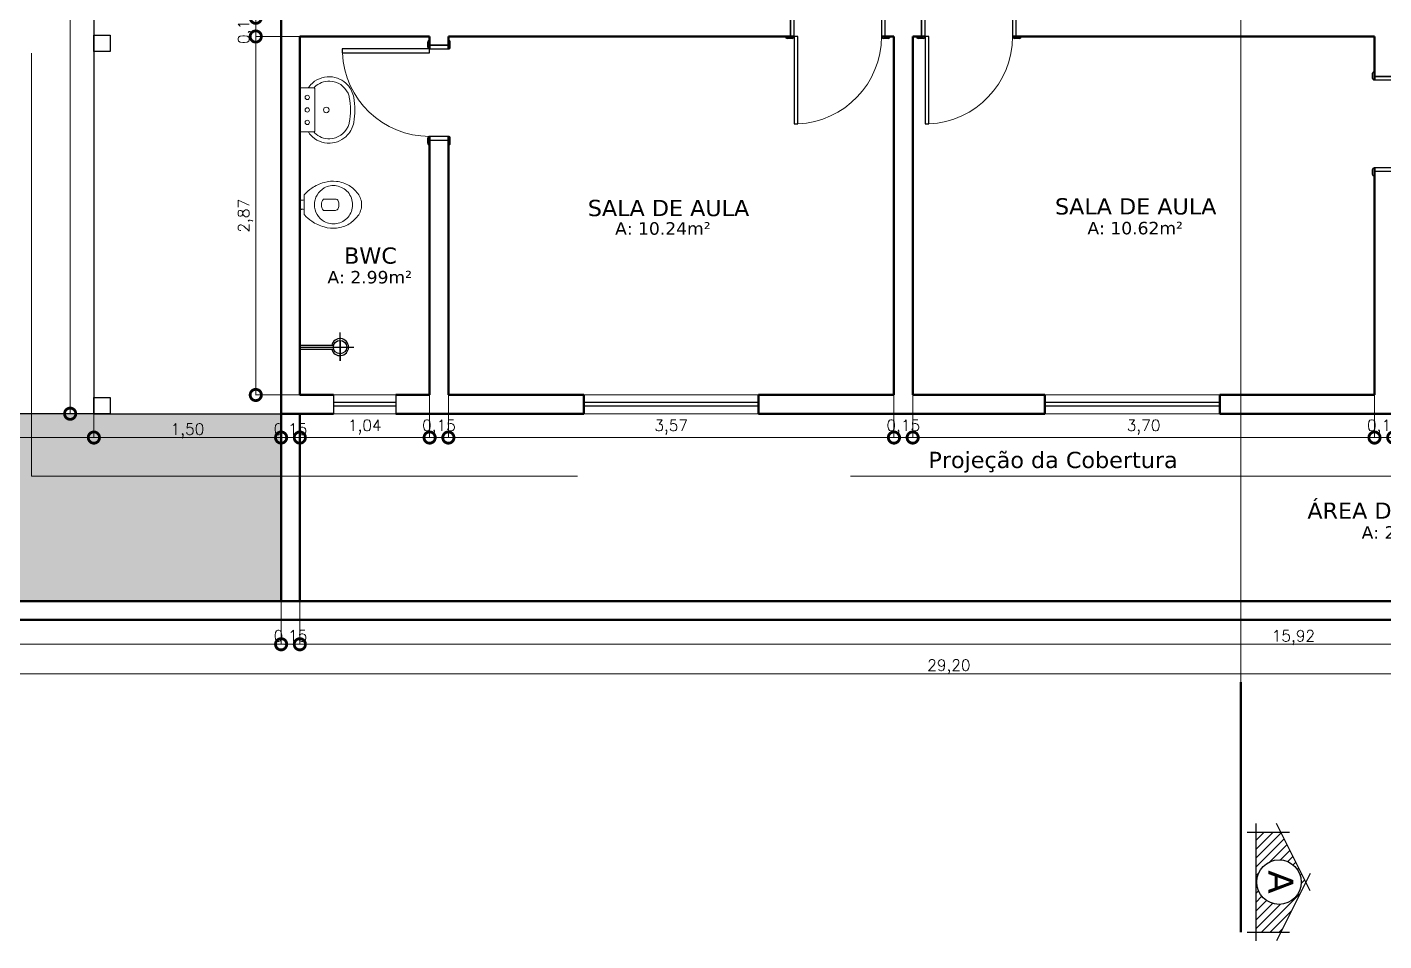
# Model space of a CAD drawing. Header units: millimetres. Extents: x 43 to 162, y -12 to 70.
# Drawn here: x 83.22 to 94.09, y 37.41 to 44.72 of the extents above; entities that cross this region are included whole.
import ezdxf

# ---------------------------------------------------------------- set-up
doc = ezdxf.new("R2010")
doc.units = ezdxf.units.MM
doc.header["$LTSCALE"] = 35
doc.header["$MEASUREMENT"] = 0
doc.header["$PDMODE"] = 35
doc.linetypes.add('C5', pattern=[60, 50, -5, 0, -5])
doc.linetypes.add('HIDDEN2', pattern=[0.1875, 0.125, -0.0625])
for name, color, linetype, lineweight in [('ALVENARIA', 7, 'Continuous', 50), ('cotas', 1, 'Continuous', 9), ('ESQ. FINA', 11, 'Continuous', 15), ('ESQ. GROSSA', 152, 'Continuous', 30), ('LAYOUT', 8, 'Continuous', 15), ('LINHA DE CORTE 01', 3, 'Continuous', 50), ('LINHA DE CORTE 02', 3, 'C5', 13), ('PROJEÇÃO', 165, 'HIDDEN2', 18)]:
    doc.layers.add(name, color=color, linetype=linetype, lineweight=lineweight)
for name, color, linetype in [('DESNÍVEL', 251, 'Continuous'), ('detalhes', 41, 'Continuous'), ('HACHURA 01', 8, 'Continuous'), ('IND. CORTE', 2, 'Continuous'), ('TEXTO', 172, 'Continuous')]:
    doc.layers.add(name, color=color, linetype=linetype)
doc.styles.add('COTAS', font='romans.shx')
doc.styles.add('TEXTO ARQ', font='verdana.ttf')
doc.dimstyles.new('1 50', dxfattribs={"dimtxt": 0.09, "dimasz": 0.18, "dimexe": 0.0005, "dimexo": 0.001, "dimgap": 0.0006, "dimtad": 1, "dimzin": 0, "dimtxsty": 'COTAS', "dimblk": 'DOTSMALL', "dimcen": 0.003, "dimdle": 0.0003, "dimclrd": 256, "dimclre": 256, "dimclrt": 256, "dimazin": 0, "dimtfac": 1, "dimtix": 1, "dimtmove": 0, "dimatfit": 3, "dimldrblk": 'DOTSMALL', "dimfxl": 1, "dimtolj": 1, "dimtzin": 0, "dimlwd": -1, "dimlwe": -1, "dimarcsym": 0})

# ---------------------------------------------------------------- blocks, each defined once
blk = doc.blocks.new('_DotSmall')
at = {"color": 0, "const_width": 0.5}
blk.add_lwpolyline([(-0.0625, 0, 1), (0.0625, 0, 1)], format="xyb", close=True, dxfattribs=at)
blk = doc.blocks.new('*D79')
at = {"layer": 'cotas'}
for p in [(85.405, 41.625), (86.445, 41.435)]:
    blk.add_line(p, (85.405, 41.435), dxfattribs=at)
at = {"layer": 'Defpoints', "color": 0}
for p in [(86.445, 41.776), (85.405, 41.626), (85.405, 41.435)]:
    blk.add_point(p, dxfattribs=at)
at = {"layer": 'cotas', "xscale": 0.18, "yscale": 0.18, "zscale": 0.18, "rotation": 180}
blk.add_blockref('_DotSmall', (85.405, 41.435), dxfattribs=at)
at = {"layer": 'cotas', "xscale": 0.18, "yscale": 0.18, "zscale": 0.18}
blk.add_blockref('_DotSmall', (86.445, 41.435), dxfattribs=at)
at = {"layer": 'cotas', "insert": (85.925, 41.519), "char_height": 0.09, "attachment_point": 5, "style": 'COTAS'}
blk.add_mtext('\\A1;1,04', dxfattribs=at)
blk = doc.blocks.new('*D78')
at = {"layer": 'cotas'}
for p, q in [((86.445, 41.775), (86.445, 41.435)), ((86.445, 41.435), (86.265, 41.435)), ((86.595, 41.435), (86.445, 41.435)), ((86.595, 41.435), (86.775, 41.435))]:
    blk.add_line(p, q, dxfattribs=at)
at = {"layer": 'Defpoints', "color": 0}
for p in [(86.445, 41.776), (86.595, 41.776), (86.445, 41.435)]:
    blk.add_point(p, dxfattribs=at)
at = {"layer": 'cotas', "xscale": 0.18, "yscale": 0.18, "zscale": 0.18}
blk.add_blockref('_DotSmall', (86.445, 41.435), dxfattribs=at)
at = {"layer": 'cotas', "xscale": 0.18, "yscale": 0.18, "zscale": 0.18, "rotation": 180}
blk.add_blockref('_DotSmall', (86.595, 41.435), dxfattribs=at)
at = {"layer": 'cotas', "insert": (86.52, 41.519), "char_height": 0.09, "attachment_point": 5, "style": 'COTAS'}
blk.add_mtext('\\A1;0,15', dxfattribs=at)
blk = doc.blocks.new('*D77')
at = {"layer": 'cotas'}
for p in [(86.595, 41.775), (90.165, 41.435)]:
    blk.add_line(p, (86.595, 41.435), dxfattribs=at)
at = {"layer": 'Defpoints', "color": 0}
for p in [(86.595, 41.776), (90.165, 41.776), (86.595, 41.435)]:
    blk.add_point(p, dxfattribs=at)
at = {"layer": 'cotas', "xscale": 0.18, "yscale": 0.18, "zscale": 0.18, "rotation": 180}
blk.add_blockref('_DotSmall', (86.595, 41.435), dxfattribs=at)
at = {"layer": 'cotas', "xscale": 0.18, "yscale": 0.18, "zscale": 0.18}
blk.add_blockref('_DotSmall', (90.165, 41.435), dxfattribs=at)
at = {"layer": 'cotas', "insert": (88.38, 41.519), "char_height": 0.09, "attachment_point": 5, "style": 'COTAS'}
blk.add_mtext('\\A1;3,57', dxfattribs=at)
blk = doc.blocks.new('*D76')
at = {"layer": 'cotas'}
for p, q in [((90.165, 41.775), (90.165, 41.435)), ((90.165, 41.435), (89.985, 41.435)), ((90.315, 41.435), (90.165, 41.435)), ((90.315, 41.435), (90.495, 41.435))]:
    blk.add_line(p, q, dxfattribs=at)
at = {"layer": 'Defpoints', "color": 0}
for p in [(90.165, 41.776), (90.315, 41.776), (90.165, 41.435)]:
    blk.add_point(p, dxfattribs=at)
at = {"layer": 'cotas', "xscale": 0.18, "yscale": 0.18, "zscale": 0.18}
blk.add_blockref('_DotSmall', (90.165, 41.435), dxfattribs=at)
at = {"layer": 'cotas', "xscale": 0.18, "yscale": 0.18, "zscale": 0.18, "rotation": 180}
blk.add_blockref('_DotSmall', (90.315, 41.435), dxfattribs=at)
at = {"layer": 'cotas', "insert": (90.24, 41.519), "char_height": 0.09, "attachment_point": 5, "style": 'COTAS'}
blk.add_mtext('\\A1;0,15', dxfattribs=at)
blk = doc.blocks.new('*D75')
at = {"layer": 'cotas'}
for p in [(90.315, 41.775), (94.015, 41.435)]:
    blk.add_line(p, (90.315, 41.435), dxfattribs=at)
at = {"layer": 'Defpoints', "color": 0}
for p in [(90.315, 41.776), (94.015, 41.776), (90.315, 41.435)]:
    blk.add_point(p, dxfattribs=at)
at = {"layer": 'cotas', "xscale": 0.18, "yscale": 0.18, "zscale": 0.18, "rotation": 180}
blk.add_blockref('_DotSmall', (90.315, 41.435), dxfattribs=at)
at = {"layer": 'cotas', "xscale": 0.18, "yscale": 0.18, "zscale": 0.18}
blk.add_blockref('_DotSmall', (94.015, 41.435), dxfattribs=at)
at = {"layer": 'cotas', "insert": (92.165, 41.519), "char_height": 0.09, "attachment_point": 5, "style": 'COTAS'}
blk.add_mtext('\\A1;3,70', dxfattribs=at)
blk = doc.blocks.new('*D74')
at = {"layer": 'cotas'}
for p, q in [((94.015, 41.775), (94.015, 41.435)), ((94.015, 41.435), (93.835, 41.435)), ((94.165, 41.435), (94.015, 41.435)), ((94.165, 41.435), (94.345, 41.435))]:
    blk.add_line(p, q, dxfattribs=at)
at = {"layer": 'Defpoints', "color": 0}
for p in [(94.015, 41.776), (94.165, 41.776), (94.015, 41.435)]:
    blk.add_point(p, dxfattribs=at)
at = {"layer": 'cotas', "xscale": 0.18, "yscale": 0.18, "zscale": 0.18}
blk.add_blockref('_DotSmall', (94.015, 41.435), dxfattribs=at)
at = {"layer": 'cotas', "xscale": 0.18, "yscale": 0.18, "zscale": 0.18, "rotation": 180}
blk.add_blockref('_DotSmall', (94.165, 41.435), dxfattribs=at)
at = {"layer": 'cotas', "insert": (94.09, 41.519), "char_height": 0.09, "attachment_point": 5, "style": 'COTAS'}
blk.add_mtext('\\A1;0,15', dxfattribs=at)
blk = doc.blocks.new('*D67')
at = {"layer": 'cotas'}
for p, q in [((85.052, 44.646), (85.052, 41.775)), ((85.404, 41.776), (85.052, 41.776))]:
    blk.add_line(p, q, dxfattribs=at)
at = {"layer": 'Defpoints', "color": 0}
for p in [(85.405, 44.646), (85.052, 41.776), (85.405, 41.776)]:
    blk.add_point(p, dxfattribs=at)
at = {"layer": 'cotas', "xscale": 0.18, "yscale": 0.18, "zscale": 0.18}
for p, rotation in [((85.052, 44.646), 90), ((85.052, 41.776), 270)]:
    blk.add_blockref('_DotSmall', p, dxfattribs=dict(at, rotation=rotation))
at = {"layer": 'cotas', "insert": (84.969, 43.211), "char_height": 0.09, "attachment_point": 5, "rotation": 90, "style": 'COTAS'}
blk.add_mtext('\\A1;2,87', dxfattribs=at)
blk = doc.blocks.new('*D66')
at = {"layer": 'cotas'}
for p, q in [((85.052, 44.796), (85.052, 44.976)), ((85.052, 44.796), (85.052, 44.646)), ((85.404, 44.646), (85.052, 44.646)), ((85.052, 44.646), (85.052, 44.466))]:
    blk.add_line(p, q, dxfattribs=at)
at = {"layer": 'Defpoints', "color": 0}
for p in [(85.405, 44.796), (85.052, 44.646), (85.405, 44.646)]:
    blk.add_point(p, dxfattribs=at)
at = {"layer": 'cotas', "xscale": 0.18, "yscale": 0.18, "zscale": 0.18}
for p, rotation in [((85.052, 44.796), 270), ((85.052, 44.646), 90)]:
    blk.add_blockref('_DotSmall', p, dxfattribs=dict(at, rotation=rotation))
at = {"layer": 'cotas', "insert": (84.969, 44.721), "char_height": 0.09, "attachment_point": 5, "rotation": 90, "style": 'COTAS'}
blk.add_mtext('\\A1;0,15', dxfattribs=at)
blk = doc.blocks.new('INDICAÇÃO DE CORTE')
at = {"layer": 'IND. CORTE', "lineweight": 13}
h = blk.add_hatch(dxfattribs=at)
h.set_pattern_fill('ANSI31', color=1, scale=0.4, style=0)
h.set_pattern_definition([(45, (-1.930136, -23.513026), (-0.03535534, 0.03535534), [])])
h.paths.add_polyline_path([(-0.12, 0), (-0.32, 0), (-0.52, -0.4), (-0.32, -0.8), (-0.12, -0.8)])
h.paths.add_polyline_path([(-0.484, -0.4, -1), (-0.128, -0.4, -1)], flags=16)
at = {"layer": 'IND. CORTE', "ltscale": 0.5}
for points in [[(-0.555, -0.47), (-0.285, 0.07)], [(-0.05, 0), (-0.39, 0)], [(-0.12, -0.87), (-0.12, 0.07)], [(-0.555, -0.33), (-0.285, -0.87)], [(-0.05, -0.8), (-0.39, -0.8)]]:
    blk.add_lwpolyline(points, dxfattribs=at)
at = {"layer": 'IND. CORTE'}
blk.add_circle((-0.306, -0.4), 0.178, dxfattribs=at)
at = {"layer": 'LINHA DE CORTE 01'}
blk.add_line((0, 0), (0, -2), dxfattribs=at)
blk = doc.blocks.new('PORTA 70')
at = {"layer": 'ESQ. FINA'}
blk.add_arc((-0.03, 0.15), 0.7, 92.4563, 180, dxfattribs=at)
at = {"layer": 'ESQ. GROSSA'}
for p, q in [((-0.03, 0.85), (-0.06, 0.85)), ((-0.06, 0.85), (-0.06, 0.15)), ((-0.03, 0.15), (-0.03, 0.85)), ((-0.8, 0.15), (-0.8, 0.15)), ((-0.8, 0.15), (-0.8, 0.15)), ((-0.73, 0.15), (-0.8, 0.15)), ((-0.785, 0.165), (-0.745, 0.165)), ((-0.73, 0.15), (-0.76, 0.15)), ((-0.76, 0.15), (-0.76, 0)), ((-0.73, 0.15), (-0.73, 0.15)), ((-0.73, 0), (-0.73, 0.15)), ((-0.06, 0.15), (-0.03, 0.15)), ((0.04, 0.15), (-0.03, 0.15)), ((0, 0.15), (-0.03, 0.15)), ((-0.03, 0.15), (-0.03, 0.15)), ((-0.03, 0.15), (-0.03, 0)), ((-0.015, 0.165), (0.025, 0.165)), ((0, 0), (0, 0.15)), ((0.04, 0.15), (0.04, 0.15)), ((-0.8, 0, 0), (-0.8, 0, 0)), ((-0.8, 0, 0), (-0.8, 0, 0)), ((-0.73, 0, 0), (-0.8, 0, 0)), ((-0.76, 0), (-0.73, 0)), ((-0.73, 0, 0), (-0.73, 0, 0)), ((0.04, 0, 0), (-0.03, 0, 0)), ((-0.03, 0, 0), (-0.03, 0, 0)), ((-0.03, 0), (0, 0)), ((0.04, 0, 0), (0.04, 0, 0)), ((-0.785, -0.015, 0), (-0.745, -0.015, 0)), ((-0.015, -0.015, 0), (0.025, -0.015, 0))]:
    blk.add_line(p, q, dxfattribs=at)
for points in [[(-0.76, 0.15), (-0.76, 0)], [(0, 0.15), (0, 0)]]:
    blk.add_lwpolyline(points, dxfattribs=at)
for centre, start, end in [((-0.785, 0.15), 90, 180), ((-0.745, 0.15), 0, 90), ((-0.015, 0.15), 90, 180), ((0.025, 0.15), 0, 90), ((-0.785, 0, 0), 180, 270), ((-0.745, 0, 0), 270, 0), ((-0.015, 0, 0), 180, 270), ((0.025, 0, 0), 270, 0)]:
    blk.add_arc(centre, 0.015, start, end, dxfattribs=at)
blk = doc.blocks.new('BACIA SANITÁRIA')
at = {"layer": 'LAYOUT'}
blk.add_line((0.044, -0.035), (-0.044, -0.035), dxfattribs=at)
at = {"layer": 'LAYOUT', "color": 0, "linetype": 'ByBlock'}
blk.add_lwpolyline([(-0.044, -0.035), (-0.069, -0.035), (-0.074, -0.035, 0.207706), (-0.082, -0.038, 0.059368), (-0.132, -0.095, 0.082654), (-0.178, -0.195, 0.104255), (-0.187, -0.295, 0.107708), (-0.153, -0.395, 0.088187), (-0.09, -0.465, 0.163426), (0, -0.495, 0.163426), (0.09, -0.465, 0.088187), (0.153, -0.395, 0.107708), (0.187, -0.295, 0.104255), (0.178, -0.195, 0.082654), (0.132, -0.095, 0.059368), (0.082, -0.038, 0.207706), (0.074, -0.035), (0.069, -0.035), (0.044, -0.035, -0.380199), (0.036, -0.027), (0.036, -0.016, -0.087349), (0.037, -0.012, 0.172037), (0.037, -0.003, 0.102747), (0.036, -0.001, 0.167994), (0.032, 0), (0, 0), (-0.032, 0, 0.167994), (-0.036, -0.001, 0.102747), (-0.037, -0.003, 0.172037), (-0.037, -0.012, -0.087349), (-0.036, -0.016), (-0.036, -0.027, -0.380199)], format="xyb", close=True, dxfattribs=at)
at = {"layer": 'LAYOUT'}
for points in [[(0, -0.117, -0.268395), (0.134, -0.195, -0.179674), (0.151, -0.295, -0.170707), (0.1, -0.386, -0.179561), (0, -0.423, -0.179561), (-0.1, -0.386, -0.170707), (-0.151, -0.295, -0.179674), (-0.134, -0.195, -0.268395)], [(-0.03, -0.308, 0.183333), (0.03, -0.308, 0.302776), (0.045, -0.285), (0.045, -0.189, 0.370787), (-0.045, -0.189), (-0.045, -0.285, 0.302776)]]:
    blk.add_lwpolyline(points, format="xyb", close=True, dxfattribs=at)
blk = doc.blocks.new('LAVATÓRIO')
at = {"layer": 'LAYOUT', "color": 0, "linetype": 'ByBlock'}
blk.add_lwpolyline([(0, -0.442, 0.04132), (0.1, -0.432, 0.145409), (0.2, -0.383, 0.199774), (0.266, -0.242, 0.221727), (0.2, -0.086, 0.030322), (0.181, -0.071, -0.26912), (0.176, -0.062), (0.176, -0.006, 0.421633), (0.17, 0), (0, 0), (-0.17, 0, 0.421633), (-0.176, -0.006), (-0.176, -0.062, -0.26912), (-0.181, -0.071, 0.030322), (-0.2, -0.086, 0.221727), (-0.266, -0.242, 0.199774), (-0.2, -0.383, 0.145409), (-0.1, -0.432, 0.04132)], format="xyb", close=True, dxfattribs=at)
at = {"layer": 'LAYOUT'}
for points in [[(-0.176, -0.062), (-0.176, -0.114, 0.201129), (-0.174, -0.118)], [(0.176, -0.062), (0.176, -0.114, -0.201129), (0.174, -0.118)], [(-0.001, -0.407, 0.044854), (0.102, -0.396, 0.050905), (0.133, -0.386, 0.282775), (0.231, -0.241, 0.207155), (0.183, -0.118, 0.051416), (0.182, -0.117, 0.326244), (0.174, -0.118, -0.201129), (0.17, -0.121), (0, -0.121), (-0.17, -0.121, -0.201129), (-0.174, -0.118, 0.326244), (-0.182, -0.117, 0.051416), (-0.183, -0.118, 0.207155), (-0.231, -0.241, 0.282775), (-0.133, -0.386, 0.050905), (-0.102, -0.396, 0.044854), (0.001, -0.407)]]:
    blk.add_lwpolyline(points, format="xyb", dxfattribs=at)
for centre, radius in [((-0.1, -0.06), 0.0175), ((0, -0.06), 0.0175), ((0.1, -0.06), 0.0175), ((0, -0.212), 0.0225)]:
    blk.add_circle(centre, radius, dxfattribs=at)
blk = doc.blocks.new('*D98')
at = {"layer": 'cotas'}
for p, q in [((85.255, 41.624), (85.255, 41.435)), ((85.405, 41.624), (85.405, 41.435)), ((85.255, 41.435), (85.075, 41.435)), ((85.405, 41.435), (85.255, 41.435)), ((85.405, 41.435), (85.585, 41.435))]:
    blk.add_line(p, q, dxfattribs=at)
at = {"layer": 'Defpoints', "color": 0}
for p in [(85.255, 41.625), (85.405, 41.625), (85.255, 41.435)]:
    blk.add_point(p, dxfattribs=at)
at = {"layer": 'cotas', "xscale": 0.18, "yscale": 0.18, "zscale": 0.18}
blk.add_blockref('_DotSmall', (85.255, 41.435), dxfattribs=at)
at = {"layer": 'cotas', "xscale": 0.18, "yscale": 0.18, "zscale": 0.18, "rotation": 180}
blk.add_blockref('_DotSmall', (85.405, 41.435), dxfattribs=at)
at = {"layer": 'cotas', "insert": (85.33, 41.489), "char_height": 0.09, "attachment_point": 5, "style": 'COTAS'}
blk.add_mtext('\\A1;0,15', dxfattribs=at)
blk = doc.blocks.new('*D105')
at = {"layer": 'cotas'}
for p, q in [((83.755, 41.625), (83.755, 41.435)), ((85.255, 41.625), (85.255, 41.435)), ((85.255, 41.435), (83.755, 41.435))]:
    blk.add_line(p, q, dxfattribs=at)
at = {"layer": 'Defpoints', "color": 0}
for p in [(83.755, 41.626), (85.255, 41.626), (83.755, 41.435)]:
    blk.add_point(p, dxfattribs=at)
at = {"layer": 'cotas', "xscale": 0.18, "yscale": 0.18, "zscale": 0.18, "rotation": 180}
blk.add_blockref('_DotSmall', (83.755, 41.435), dxfattribs=at)
at = {"layer": 'cotas', "xscale": 0.18, "yscale": 0.18, "zscale": 0.18}
blk.add_blockref('_DotSmall', (85.255, 41.435), dxfattribs=at)
at = {"layer": 'cotas', "insert": (84.505, 41.489), "char_height": 0.09, "attachment_point": 5, "style": 'COTAS'}
blk.add_mtext('\\A1;1,50', dxfattribs=at)
blk = doc.blocks.new('*D106')
at = {"layer": 'cotas'}
for p, q in [((83.755, 41.625), (83.755, 41.435)), ((78.605, 41.434), (78.605, 41.435)), ((83.755, 41.435), (78.605, 41.435))]:
    blk.add_line(p, q, dxfattribs=at)
at = {"layer": 'Defpoints', "color": 0}
for p in [(83.755, 41.626), (78.605, 41.435), (78.605, 41.435)]:
    blk.add_point(p, dxfattribs=at)
at = {"layer": 'cotas', "xscale": 0.18, "yscale": 0.18, "zscale": 0.18, "rotation": 180}
blk.add_blockref('_DotSmall', (78.605, 41.435), dxfattribs=at)
at = {"layer": 'cotas', "xscale": 0.18, "yscale": 0.18, "zscale": 0.18}
blk.add_blockref('_DotSmall', (83.755, 41.435), dxfattribs=at)
at = {"layer": 'cotas', "insert": (81.18, 41.489), "char_height": 0.09, "attachment_point": 5, "style": 'COTAS'}
blk.add_mtext('\\A1;5,15', dxfattribs=at)
blk = doc.blocks.new('*D107')
at = {"layer": 'cotas'}
for p, q in [((83.754, 50.576), (83.564, 50.576)), ((83.565, 41.625), (83.565, 50.576)), ((83.754, 41.626), (83.564, 41.626))]:
    blk.add_line(p, q, dxfattribs=at)
at = {"layer": 'Defpoints', "color": 0}
for p in [(83.565, 50.576), (83.755, 50.576), (83.755, 41.626)]:
    blk.add_point(p, dxfattribs=at)
at = {"layer": 'cotas', "xscale": 0.18, "yscale": 0.18, "zscale": 0.18}
for p, rotation in [((83.565, 50.576), 90), ((83.565, 41.626), 270)]:
    blk.add_blockref('_DotSmall', p, dxfattribs=dict(at, rotation=rotation))
at = {"layer": 'cotas', "insert": (83.51, 46.101), "char_height": 0.09, "attachment_point": 5, "rotation": 90, "style": 'COTAS'}
blk.add_mtext('\\A1;8,95', dxfattribs=at)
blk = doc.blocks.new('*D118')
at = {"layer": 'cotas'}
for p, q in [((85.405, 40.125), (85.405, 39.779)), ((101.325, 40.125), (101.325, 39.779)), ((101.325, 39.78), (85.405, 39.78))]:
    blk.add_line(p, q, dxfattribs=at)
at = {"layer": 'Defpoints', "color": 0}
for p in [(85.405, 40.126), (101.325, 40.126), (85.405, 39.78)]:
    blk.add_point(p, dxfattribs=at)
at = {"layer": 'cotas', "xscale": 0.18, "yscale": 0.18, "zscale": 0.18, "rotation": 180}
blk.add_blockref('_DotSmall', (85.405, 39.78), dxfattribs=at)
at = {"layer": 'cotas', "xscale": 0.18, "yscale": 0.18, "zscale": 0.18}
blk.add_blockref('_DotSmall', (101.325, 39.78), dxfattribs=at)
at = {"layer": 'cotas', "insert": (93.365, 39.834), "char_height": 0.09, "attachment_point": 5, "style": 'COTAS'}
blk.add_mtext('\\A1;15,92', dxfattribs=at)
blk = doc.blocks.new('*D119')
at = {"layer": 'cotas'}
for p, q in [((85.255, 40.125), (85.255, 39.779)), ((85.405, 40.125), (85.405, 39.779)), ((85.255, 39.78), (85.075, 39.78)), ((85.405, 39.78), (85.255, 39.78)), ((85.405, 39.78), (85.585, 39.78))]:
    blk.add_line(p, q, dxfattribs=at)
at = {"layer": 'Defpoints', "color": 0}
for p in [(85.255, 40.126), (85.405, 40.126), (85.255, 39.78)]:
    blk.add_point(p, dxfattribs=at)
at = {"layer": 'cotas', "xscale": 0.18, "yscale": 0.18, "zscale": 0.18}
blk.add_blockref('_DotSmall', (85.255, 39.78), dxfattribs=at)
at = {"layer": 'cotas', "xscale": 0.18, "yscale": 0.18, "zscale": 0.18, "rotation": 180}
blk.add_blockref('_DotSmall', (85.405, 39.78), dxfattribs=at)
at = {"layer": 'cotas', "insert": (85.33, 39.834), "char_height": 0.09, "attachment_point": 5, "style": 'COTAS'}
blk.add_mtext('\\A1;0,15', dxfattribs=at)
blk = doc.blocks.new('*D120')
at = {"layer": 'cotas'}
for p, q in [((78.605, 40.125), (78.605, 39.779)), ((85.255, 40.125), (85.255, 39.779)), ((85.255, 39.78), (78.605, 39.78))]:
    blk.add_line(p, q, dxfattribs=at)
at = {"layer": 'Defpoints', "color": 0}
for p in [(78.605, 40.126), (85.255, 40.126), (78.605, 39.78)]:
    blk.add_point(p, dxfattribs=at)
at = {"layer": 'cotas', "xscale": 0.18, "yscale": 0.18, "zscale": 0.18, "rotation": 180}
blk.add_blockref('_DotSmall', (78.605, 39.78), dxfattribs=at)
at = {"layer": 'cotas', "xscale": 0.18, "yscale": 0.18, "zscale": 0.18}
blk.add_blockref('_DotSmall', (85.255, 39.78), dxfattribs=at)
at = {"layer": 'cotas', "insert": (81.93, 39.834), "char_height": 0.09, "attachment_point": 5, "style": 'COTAS'}
blk.add_mtext('\\A1;6,65', dxfattribs=at)
blk = doc.blocks.new('*D123')
at = {"layer": 'cotas'}
for p, q in [((76.005, 39.975), (76.005, 39.544)), ((105.205, 39.975), (105.205, 39.544)), ((76.005, 39.544), (105.205, 39.544))]:
    blk.add_line(p, q, dxfattribs=at)
at = {"layer": 'Defpoints', "color": 0}
for p in [(76.005, 39.976), (105.205, 39.976), (105.205, 39.544)]:
    blk.add_point(p, dxfattribs=at)
at = {"layer": 'cotas', "xscale": 0.18, "yscale": 0.18, "zscale": 0.18, "rotation": 180}
blk.add_blockref('_DotSmall', (76.005, 39.544), dxfattribs=at)
at = {"layer": 'cotas', "xscale": 0.18, "yscale": 0.18, "zscale": 0.18}
blk.add_blockref('_DotSmall', (105.205, 39.544), dxfattribs=at)
at = {"layer": 'cotas', "insert": (90.605, 39.599), "char_height": 0.09, "attachment_point": 5, "style": 'COTAS'}
blk.add_mtext('\\A1;29,20', dxfattribs=at)

msp = doc.modelspace()

# ---------------------------------------------------------------- hatches: boundary and pattern name
at = {"layer": 'HACHURA 01'}
h = msp.add_hatch(dxfattribs=at)
h.set_pattern_fill('AR-SAND,_O', color=86, scale=0.05)
h.set_pattern_definition([(37.5, (0, 0), (-0.00314967, 0.09634119), [0, -0.076, 0, -0.085, 0, -0.08125]), (7.5, (0, 0), (0.08848884, 0.1411073), [0, -0.041, 0, -0.0685, 0, -0.02625]), (327.5, (-0.0615, 0), (0.15570709, 0.00028295), [0, -0.025, 0, -0.09, 0, -0.1175]), (317.5, (-0.0615, 0), (0.15030633, 0.04388378), [0, -0.0125, 0, -0.059, 0, -0.0675])])
h.paths.add_polyline_path([(85.255, 41.126), (83.255, 41.126), (83.255, 41.626), (78.605, 41.626), (78.605, 40.126), (85.255, 40.126)])
h.paths.add_polyline_path([(85.255, 41.626), (83.755, 41.626), (83.255, 41.626), (83.255, 41.126), (85.255, 41.126)])
h.paths.add_polyline_path([(81.02, 41.565), (81.34, 41.565), (81.34, 41.413), (81.02, 41.413)], flags=24)
h.paths.add_polyline_path([(81.411, 40.577), (82.2, 40.577), (82.2, 40.767), (81.411, 40.767)], flags=24)
h.paths.add_polyline_path([(81.455, 40.757), (82.212, 40.757), (82.212, 40.954), (81.455, 40.954)], flags=24)
h.paths.add_polyline_path([(85.17, 41.565), (85.49, 41.565), (85.49, 41.413), (85.17, 41.413)], flags=9)
h.paths.add_polyline_path([(84.352, 41.565), (84.658, 41.565), (84.658, 41.413), (84.352, 41.413)], flags=25)

# ---------------------------------------------------------------- linework, layer by layer
for p, q in [((83.755, 44.526), (83.755, 44.656)), ((83.755, 44.656), (83.885, 44.656)), ((83.885, 44.656), (83.885, 44.526)), ((83.885, 44.526), (83.755, 44.526)), ((83.755, 41.756), (83.885, 41.756)), ((83.755, 41.626), (83.755, 41.756)), ((83.885, 41.756), (83.885, 41.626)), ((85.675, 41.776), (85.675, 41.626)), ((86.175, 41.776), (86.175, 41.626)), ((83.885, 41.626), (83.755, 41.626))]:
    msp.add_line(p, q)
at = {"layer": 'ALVENARIA'}
for p, q in [((85.255, 44.896), (85.255, 41.626)), ((85.405, 44.646), (86.445, 44.646)), ((85.405, 44.646), (85.405, 41.776)), ((86.445, 44.646), (86.445, 44.546)), ((86.595, 44.646), (86.595, 44.546)), ((86.595, 44.646), (89.365, 44.646)), ((90.065, 44.646), (90.165, 44.646)), ((90.165, 44.646), (90.165, 41.776)), ((90.315, 44.646), (90.315, 41.776)), ((90.315, 44.646), (90.415, 44.646)), ((91.115, 44.646), (94.015, 44.646)), ((94.015, 44.646), (94.015, 44.296)), ((86.445, 43.846), (86.445, 41.776)), ((86.595, 43.846), (86.595, 41.776)), ((94.015, 43.596), (94.015, 41.776)), ((85.405, 41.776), (85.675, 41.776)), ((86.175, 41.776), (86.445, 41.776)), ((86.595, 41.776), (87.68, 41.776)), ((87.68, 41.776), (87.68, 41.626)), ((89.08, 41.776), (89.08, 41.626)), ((89.08, 41.776), (90.165, 41.776)), ((90.315, 41.776), (91.375, 41.776)), ((91.375, 41.776), (91.375, 41.626)), ((92.775, 41.776), (94.015, 41.776)), ((92.775, 41.776), (92.775, 41.626)), ((85.255, 41.626), (85.675, 41.626)), ((85.255, 41.626), (85.255, 40.126)), ((85.405, 41.626), (85.405, 40.126)), ((86.175, 41.626), (87.68, 41.626)), ((89.08, 41.626), (91.375, 41.626)), ((92.775, 41.626), (95.065, 41.626)), ((76.155, 40.126), (101.325, 40.126)), ((76.005, 39.976), (105.205, 39.976))]:
    msp.add_line(p, q, dxfattribs=at)
at = {"layer": 'DESNÍVEL'}
for p, q in [((83.755, 50.576), (83.755, 41.626)), ((83.755, 41.626), (78.605, 41.626)), ((83.755, 41.626), (85.255, 41.626))]:
    msp.add_line(p, q, dxfattribs=at)
at = {"layer": 'detalhes'}
for p, q in [((85.727, 42.048), (85.727, 42.277)), ((85.727, 42.212), (85.727, 42.048)), ((85.405, 42.174), (85.676, 42.174)), ((85.405, 42.159), (85.838, 42.159)), ((85.405, 42.144), (85.676, 42.144))]:
    msp.add_line(p, q, dxfattribs=at)
msp.add_circle((85.727, 42.159), 0.0533, dxfattribs=at)
msp.add_arc((85.727, 42.159), 0.0683, 192.6812, 167.3188, dxfattribs=at)
at = {"layer": 'ESQ. FINA'}
for p, q in [((86.175, 41.776), (85.675, 41.776)), ((89.08, 41.776), (87.68, 41.776)), ((92.775, 41.776), (91.375, 41.776)), ((86.175, 41.626), (85.675, 41.626)), ((89.08, 41.626), (87.68, 41.626)), ((92.775, 41.626), (91.375, 41.626))]:
    msp.add_line(p, q, dxfattribs=at)
at = {"layer": 'ESQ. GROSSA'}
for p, q in [((86.175, 41.716), (85.675, 41.716)), ((86.175, 41.686), (85.675, 41.686)), ((89.08, 41.716), (87.68, 41.716)), ((89.08, 41.686), (87.68, 41.686)), ((92.775, 41.716), (91.375, 41.716)), ((92.775, 41.686), (91.375, 41.686))]:
    msp.add_line(p, q, dxfattribs=at)
at = {"layer": 'LINHA DE CORTE 02', "ltscale": 0.025}
msp.add_line((92.944, 52.376), (92.944, 39.476), dxfattribs=at)
at = {"layer": 'PROJEÇÃO'}
for p, q in [((83.255, 51.076), (83.255, 41.126)), ((83.255, 41.126), (98.255, 41.126))]:
    msp.add_line(p, q, dxfattribs=at)

# ---------------------------------------------------------------- block references
for name, p, rotation in [('PORTA 70', (89.335, 44.796, 0), 180), ('PORTA 70', (90.385, 44.796, 0), 180), ('PORTA 70', (86.595, 44.576, 0), 89.99999999999999), ('INDICAÇÃO DE CORTE', (92.944, 37.476), 180)]:
    msp.add_blockref(name, p, dxfattribs=dict(rotation=rotation))
at = {"xscale": -1, "rotation": 270}
msp.add_blockref('PORTA 70', (94.015, 44.326), dxfattribs=at)
at = {"layer": 'detalhes', "rotation": 89.99999999999999}
for name, p in [('LAVATÓRIO', (85.405, 44.058)), ('BACIA SANITÁRIA', (85.405, 43.299))]:
    msp.add_blockref(name, p, dxfattribs=at)

# ---------------------------------------------------------------- texts
at = {"layer": 'PROJEÇÃO', "style": 'TEXTO ARQ'}
msp.add_text('Projeção da Cobertura', height=0.13, dxfattribs=at).set_placement((90.441, 41.191))
at = {"layer": 'TEXTO', "style": 'TEXTO ARQ'}
for s, height, p in [('SALA DE AULA', 0.13, (87.712, 43.208)), ('SALA DE AULA', 0.13, (91.455, 43.221)), ('A: 10.24m²', 0.1, (87.931, 43.059)), ('A: 10.62m²', 0.1, (91.715, 43.062)), ('BWC', 0.13, (85.759, 42.827)), ('A: 2.99m²', 0.1, (85.626, 42.669)), ('ÁREA DE SERVIÇO', 0.13, (93.477, 40.785)), ('A: 23.88m²', 0.1, (93.912, 40.625))]:
    msp.add_text(s, height=height, dxfattribs=at).set_placement(p)
msp.add_text('A', height=0.2, rotation=270, dxfattribs=at).set_placement((93.165, 37.971))

# ---------------------------------------------------------------- dimensions: what is measured, and where the dimension line sits
at = {"layer": 'cotas'}
dim = msp.add_linear_dim(base=(83.565, 50.576), p1=(83.755, 41.626), p2=(83.755, 50.576), angle=270, dimstyle='1 50', dxfattribs=at)
dim.commit()
dim.dimension.update_dxf_attribs({"geometry": '*D107', "text_midpoint": (83.51, 46.101)})
for base, p1, p2, picture, middle in [((85.052, 44.646), (85.405, 44.796), (85.405, 44.646), '*D66', (84.969, 44.721)), ((85.052, 41.776), (85.405, 44.646), (85.405, 41.776), '*D67', (84.969, 43.211))]:
    dim = msp.add_linear_dim(base=base, p1=p1, p2=p2, angle=270, dimstyle='1 50', override={"dimgap": 0.03, "dimblk1": 'DOTSMALL', "dimblk2": 'DOTSMALL', "dimsah": 1, "dimse1": 1, "dimtmove": 1}, dxfattribs=at)
    dim.commit()
    dim.dimension.update_dxf_attribs({"geometry": picture, "text_midpoint": middle})
for base, p1, p2, override, picture, middle in [((85.405, 41.435), (86.445, 41.776), (85.405, 41.626), {"dimgap": 0.03, "dimblk1": 'DOTSMALL', "dimblk2": 'DOTSMALL', "dimsah": 1, "dimse1": 1, "dimtmove": 1}, '*D79', (85.925, 41.519)), ((86.445, 41.435), (86.595, 41.776), (86.445, 41.776), {"dimgap": 0.03, "dimblk1": 'DOTSMALL', "dimblk2": 'DOTSMALL', "dimsah": 1, "dimse1": 1, "dimtmove": 1}, '*D78', (86.52, 41.519)), ((86.595, 41.435), (90.165, 41.776), (86.595, 41.776), {"dimgap": 0.03, "dimblk1": 'DOTSMALL', "dimblk2": 'DOTSMALL', "dimsah": 1, "dimse1": 1, "dimtmove": 1}, '*D77', (88.38, 41.519)), ((90.165, 41.435), (90.315, 41.776), (90.165, 41.776), {"dimgap": 0.03, "dimblk1": 'DOTSMALL', "dimblk2": 'DOTSMALL', "dimsah": 1, "dimse1": 1, "dimtmove": 1}, '*D76', (90.24, 41.519)), ((90.315, 41.435), (94.015, 41.776), (90.315, 41.776), {"dimgap": 0.03, "dimblk1": 'DOTSMALL', "dimblk2": 'DOTSMALL', "dimsah": 1, "dimse1": 1, "dimtmove": 1}, '*D75', (92.165, 41.519)), ((94.015, 41.435), (94.165, 41.776), (94.015, 41.776), {"dimgap": 0.03, "dimblk1": 'DOTSMALL', "dimblk2": 'DOTSMALL', "dimsah": 1, "dimse1": 1, "dimtmove": 1}, '*D74', (94.09, 41.519)), ((78.605, 41.435), (83.755, 41.626), (78.605, 41.435), {"dimtmove": 1}, '*D106', (81.18, 41.489)), ((78.605, 39.78), (85.255, 40.126), (78.605, 40.126), {"dimtmove": 1}, '*D120', (81.93, 39.834)), ((85.255, 39.78), (85.405, 40.126), (85.255, 40.126), {"dimtmove": 1}, '*D119', (85.33, 39.834))]:
    dim = msp.add_linear_dim(base=base, p1=p1, p2=p2, dimstyle='1 50', override=override, dxfattribs=at)
    dim.commit()
    dim.dimension.update_dxf_attribs({"geometry": picture, "text_midpoint": middle})
for base, p1, p2, picture, middle in [((83.755, 41.435), (85.255, 41.626), (83.755, 41.626), '*D105', (84.505, 41.489)), ((85.255, 41.435), (85.405, 41.625), (85.255, 41.625), '*D98', (85.33, 41.489)), ((85.405, 39.78), (101.325, 40.126), (85.405, 40.126), '*D118', (93.365, 39.834)), ((105.205, 39.544), (76.005, 39.976), (105.205, 39.976), '*D123', (90.605, 39.599))]:
    dim = msp.add_linear_dim(base=base, p1=p1, p2=p2, dimstyle='1 50', dxfattribs=at)
    dim.commit()
    dim.dimension.update_dxf_attribs({"geometry": picture, "text_midpoint": middle})

doc.saveas('drawing.dxf')
